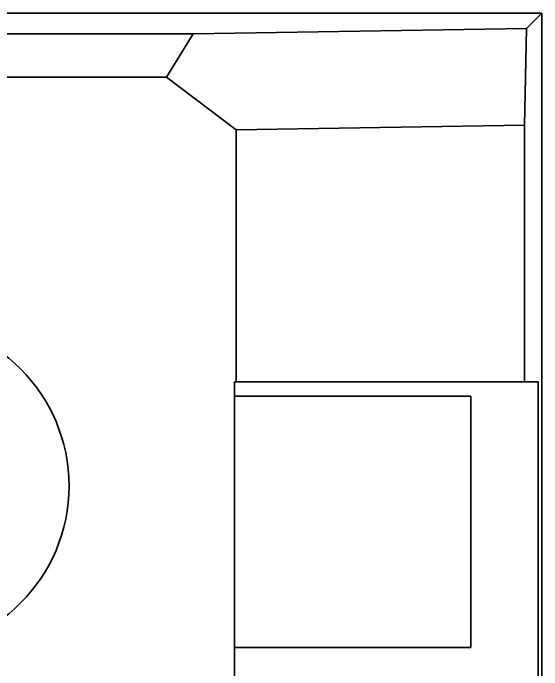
# Model space of a CAD drawing. Extents: x 23 to 417, y 3 to 294.
# Drawn here: x 234.13 to 239.72, y 161.58 to 168.53 of the extents above; entities that cross this region are included whole.
import ezdxf

# ---------------------------------------------------------------- set-up
doc = ezdxf.new("R2010")
doc.units = 0
doc.layers.add('1', color=7, linetype='Continuous', lineweight=13)

msp = doc.modelspace()

# ---------------------------------------------------------------- linework, layer by layer
at = {"layer": '1', "color": 7, "lineweight": 35}
for p, q in [((209.222, 168.5254), (239.722, 168.5254)), ((236.0342, 168.3067), (209.4408, 168.3067))]:
    msp.add_line(p, q, dxfattribs=at)
at = {"layer": '1', "color": 7, "lineweight": 35, "ltscale": 0.005747}
msp.add_line((239.5595, 168.3629), (239.722, 168.5254), dxfattribs=at)
at = {"layer": '1', "color": 7, "lineweight": 35, "ltscale": 0.3875}
msp.add_line((239.722, 153.0254), (239.722, 168.5254), dxfattribs=at)
at = {"layer": '1', "color": 7, "lineweight": 35, "ltscale": 0.088144}
msp.add_line((239.5595, 168.3629), (236.0342, 168.3067), dxfattribs=at)
at = {"layer": '1', "color": 7, "lineweight": 35, "ltscale": 0.025544}
msp.add_line((239.538, 167.3413), (239.5595, 168.3629), dxfattribs=at)
at = {"layer": '1', "color": 7, "lineweight": 35, "ltscale": 0.013447}
msp.add_line((236.0342, 168.3067), (235.7525, 167.8484), dxfattribs=at)
at = {"layer": '1', "color": 7, "lineweight": 35, "ltscale": 0.094573}
msp.add_line((235.7525, 167.8484), (231.9696, 167.8484), dxfattribs=at)
at = {"layer": '1', "color": 7, "lineweight": 35, "ltscale": 0.023072}
msp.add_line((236.4894, 167.2927), (235.7525, 167.8484), dxfattribs=at)
at = {"layer": '1', "color": 7, "lineweight": 35, "ltscale": 0.076225}
msp.add_line((239.538, 167.3413), (236.4894, 167.2927), dxfattribs=at)
at = {"layer": '1', "color": 7, "lineweight": 35, "ltscale": 0.067898}
msp.add_line((239.538, 164.6254), (239.538, 167.3413), dxfattribs=at)
at = {"layer": '1', "color": 7, "lineweight": 35, "ltscale": 0.066683}
msp.add_line((236.4894, 164.6254), (236.4894, 167.2927), dxfattribs=at)
at = {"layer": '1', "color": 7, "lineweight": 35, "ltscale": 0.1925}
for p, q in [((236.472, 156.9254), (236.472, 164.6254)), ((239.6838, 156.9254), (239.6838, 164.6254))]:
    msp.add_line(p, q, dxfattribs=at)
at = {"layer": '1', "color": 7, "lineweight": 35, "ltscale": 0.000434028}
msp.add_line((236.4894, 164.6254), (236.472, 164.6254), dxfattribs=at)
at = {"layer": '1', "color": 7, "lineweight": 35, "ltscale": 0.076215}
msp.add_line((236.4894, 164.6254), (239.538, 164.6254), dxfattribs=at)
at = {"layer": '1', "color": 7, "lineweight": 35, "ltscale": 0.003646}
msp.add_line((239.538, 164.6254), (239.6838, 164.6254), dxfattribs=at)
at = {"layer": '1', "color": 7, "lineweight": 35, "ltscale": 0.0625}
for p, q in [((236.472, 164.4766), (238.972, 164.4766)), ((236.472, 161.8161), (238.972, 161.8161))]:
    msp.add_line(p, q, dxfattribs=at)
at = {"layer": '1', "color": 7, "lineweight": 35, "ltscale": 0.033257}
for p, q in [((238.972, 163.1464), (238.972, 164.4766)), ((238.972, 161.8161), (238.972, 163.1464))]:
    msp.add_line(p, q, dxfattribs=at)
at = {"layer": '1', "color": 7, "lineweight": 35}
msp.add_circle((232.972, 163.5254), 1.75, dxfattribs=at)

doc.saveas('drawing.dxf')
